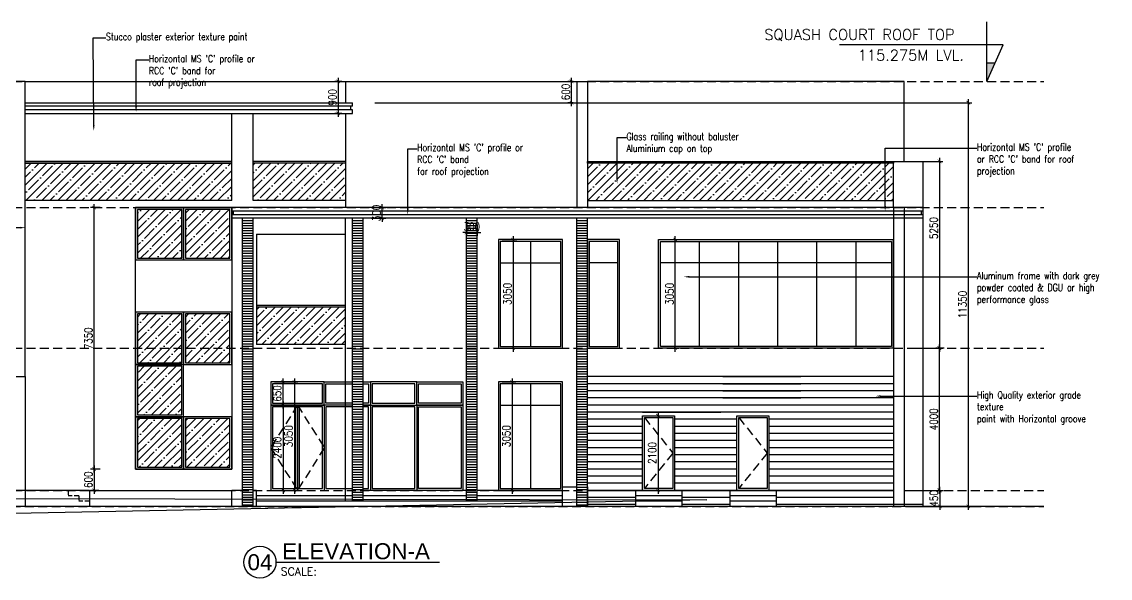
# Model space of a CAD drawing. Extents: x -32840 to 422982, y 280745 to 888746.
# Drawn here: x 89178 to 119770, y 496576 to 512220 of the extents above; entities that cross this region are included whole.
import ezdxf
from ezdxf import colors
from ezdxf.entities.mleader import LeaderData, LeaderLine
from ezdxf.enums import TextEntityAlignment as Align
from ezdxf.math import Vec2, Vec3

# ---------------------------------------------------------------- set-up
doc = ezdxf.new("R2010")
doc.units = 0
doc.header["$LTSCALE"] = 1000
doc.header["$PDMODE"] = 3
doc.linetypes.add('HIDDEN', pattern=[0.375, 0.25, -0.125])
doc.linetypes.add('HIDDEN2', pattern=[0.1875, 0.125, -0.0625])
doc.layers.get('Defpoints').update_dxf_attribs({"linetype": 'HIDDEN'})
for name, color, linetype in [('a-dim', 3, 'Continuous'), ('A-DOOR', 1, 'Continuous'), ('A-Elev 01', 7, 'Continuous'), ('A-Elev 02', 6, 'Continuous'), ('A-Elev 03', 4, 'Continuous'), ('A-Elev 04', 2, 'Continuous'), ('A-Elev 05', 1, 'Continuous'), ('A-HAT', 8, 'Continuous'), ('A-LVL', 31, 'HIDDEN'), ('A-Tag LVl', 2, 'Continuous'), ('A-TXT', 6, 'Continuous')]:
    doc.layers.add(name, color=color, linetype=linetype)
doc.styles.add('Arial', font='arial.ttf')
doc.styles.add('ROMANS', font='romans.shx', dxfattribs={"width": 0.8})
doc.dimstyles.new('dim-1', dxfattribs={"dimscale": 100, "dimtxt": 2.25, "dimasz": 1, "dimexe": 1, "dimexo": 1, "dimgap": 0.5, "dimtad": 1, "dimdec": 0, "dimzin": 3, "dimdsep": 46, "dimtxsty": 'ROMANS', "dimblk": 'ARCHTICK', "dimcen": 0.0625, "dimdle": 1, "dimclrd": 256, "dimclre": 256, "dimclrt": 6, "dimadec": 0, "dimazin": 0, "dimtfac": 1, "dimtdec": 0, "dimtix": 1, "dimtmove": 1, "dimatfit": 3, "dimfxl": 1, "dimfrac": 2, "dimtolj": 1, "dimtzin": 3, "dimarcsym": 0})
pattern_1 = [(45, (-145522.66, 1277590.43), (-224.5064, 224.5064), []), (45, (-145298.15, 1277590.43), (-224.5064, 224.5064), [396.875, -79.375, 0, -79.375])]

# ---------------------------------------------------------------- blocks, each defined once
blk = doc.blocks.new('TAG-LVL-SEC')
blk.add_hatch(color=256).paths.add_polyline_path([(0, 3.42), (-1.53, 3.42), (0, 0)])
for p, q in [((0, 0), (0, 11.17)), ((0, 0), (-3.06, 6.83)), ((-3.06, 6.83), (27.63, 6.83)), ((-1.53, 3.42), (0, 3.42))]:
    blk.add_line(p, q)
at = {"color": 6, "style": 'ROMANS'}
for tag, p in [('LEVEL', (1.61, 7.76)), ('LEVELTAG', (1.44, 3.9))]:
    blk.add_attdef(tag, p, '', height=2, dxfattribs=at)
blk = doc.blocks.new('_ArchTick')
at = {"color": 0, "linetype": 'ByBlock', "const_width": 0.15}
blk.add_lwpolyline([(-0.5, -0.5), (0.5, 0.5)], dxfattribs=at)
blk = doc.blocks.new('*D1669')
at = {"layer": 'a-dim', "lineweight": -2, "transparency": 16777216}
for p, q in [((114078, 503045), (115070, 503045)), ((114970, 498945), (114970, 503145)), ((114078, 499045), (115070, 499045))]:
    blk.add_line(p, q, dxfattribs=at)
at = {"layer": 'Defpoints', "color": 0, "transparency": 16777216}
for p in [(113978, 503045), (114970, 503045), (113978, 499045)]:
    blk.add_point(p, dxfattribs=at)
at = {"layer": 'a-dim', "lineweight": -2, "transparency": 16777216, "xscale": 100, "yscale": 100, "zscale": 100}
for p, rotation in [((114970, 503045), 90), ((114970, 499045), 270)]:
    blk.add_blockref('_ArchTick', p, dxfattribs=dict(at, rotation=rotation))
at = {"layer": 'a-dim', "color": 6, "transparency": 16777216, "insert": (114808, 501045), "char_height": 225, "attachment_point": 5, "rotation": 90, "style": 'ROMANS'}
blk.add_mtext('\\A1;4000', dxfattribs=at)
blk = doc.blocks.new('*D1670')
at = {"layer": 'a-dim', "lineweight": -2, "transparency": 16777216}
for p, q in [((114278, 508295), (115070, 508295)), ((114970, 508395), (114970, 502945)), ((115106, 503045), (114870, 503045))]:
    blk.add_line(p, q, dxfattribs=at)
at = {"layer": 'Defpoints', "color": 0, "transparency": 16777216}
for p in [(114178, 508295), (114970, 503045), (115206, 503045)]:
    blk.add_point(p, dxfattribs=at)
at = {"layer": 'a-dim', "lineweight": -2, "transparency": 16777216, "xscale": 100, "yscale": 100, "zscale": 100}
for p, rotation in [((114970, 508295), 90), ((114970, 503045), 270)]:
    blk.add_blockref('_ArchTick', p, dxfattribs=dict(at, rotation=rotation))
at = {"layer": 'a-dim', "color": 6, "transparency": 16777216, "insert": (114808, 506420), "char_height": 225, "attachment_point": 5, "rotation": 90, "style": 'ROMANS'}
blk.add_mtext('\\A1;5250', dxfattribs=at)
blk = doc.blocks.new('*D1671')
at = {"layer": 'a-dim', "lineweight": -2, "transparency": 16777216}
for p, q in [((115782, 510045), (115782, 498495)), ((99100, 509945), (115882, 509945)), ((114078, 498595), (115882, 498595))]:
    blk.add_line(p, q, dxfattribs=at)
at = {"layer": 'Defpoints', "color": 0, "transparency": 16777216}
for p in [(99000, 509945), (113978, 498595), (115782, 498595)]:
    blk.add_point(p, dxfattribs=at)
at = {"layer": 'a-dim', "lineweight": -2, "transparency": 16777216, "xscale": 100, "yscale": 100, "zscale": 100}
for p, rotation in [((115782, 509945), 90), ((115782, 498595), 270)]:
    blk.add_blockref('_ArchTick', p, dxfattribs=dict(at, rotation=rotation))
at = {"layer": 'a-dim', "color": 6, "transparency": 16777216, "insert": (115619, 504270), "char_height": 225, "attachment_point": 5, "rotation": 90, "style": 'ROMANS'}
blk.add_mtext('\\A1;11350', dxfattribs=at)
blk = doc.blocks.new('*D1673')
at = {"layer": 'a-dim', "lineweight": -2, "transparency": 16777216}
for p, q in [((114078, 499045), (115080, 499045)), ((114980, 499045), (114980, 499145)), ((114980, 499045), (114980, 498595)), ((114078, 498595), (115080, 498595)), ((114980, 498595), (114980, 498495))]:
    blk.add_line(p, q, dxfattribs=at)
at = {"layer": 'Defpoints', "color": 0, "transparency": 16777216}
for p in [(113978, 499045), (113978, 498595), (114980, 498595)]:
    blk.add_point(p, dxfattribs=at)
at = {"layer": 'a-dim', "lineweight": -2, "transparency": 16777216, "xscale": 100, "yscale": 100, "zscale": 100}
for p, rotation in [((114980, 499045), 270), ((114980, 498595), 90)]:
    blk.add_blockref('_ArchTick', p, dxfattribs=dict(at, rotation=rotation))
at = {"layer": 'a-dim', "color": 6, "transparency": 16777216, "insert": (114817, 498820), "char_height": 225, "attachment_point": 5, "rotation": 90, "style": 'ROMANS'}
blk.add_mtext('\\A1;450', dxfattribs=at)
blk = doc.blocks.new('TAG-LABEL')
at = {"linetype": 'Continuous'}
blk.add_line((-65.32, 0), (-24.49, 0), dxfattribs=at)
blk.add_circle((-69.32, 0), 4, dxfattribs=at)
at = {"color": 6, "style": 'ROMANS'}
blk.add_text('SCALE:', height=2, dxfattribs=at).set_placement((-64.13, -3.31))
at = {"color": 6}
for tag, p, height, style in [('LABELNAME', (-63.82, 0.75), 4, 'Arial'), ('SCALE', (-52.05, -3.31), 2, 'ROMANS'), ('DES.LINE.01', (-63.94, -6.44), 2, 'ROMANS'), ('DES.LINE.02', (-63.94, -9.56), 2, 'ROMANS')]:
    blk.add_attdef(tag, p, '', height=height, dxfattribs=dict(at, style=style))
at = {"color": 6, "style": 'Arial'}
blk.add_attdef('88', text='', height=4, dxfattribs=at).set_placement((-69.32, 0), align=Align.MIDDLE_CENTER)
blk = doc.blocks.new('*D1652')
at = {"layer": 'a-dim', "lineweight": -2, "transparency": 16777216}
for p, q in [((99005, 506995), (99409, 506995)), ((99309, 506995), (99309, 507095)), ((99309, 506695), (99309, 506995)), ((99005, 506695), (99409, 506695)), ((99309, 506695), (99309, 506595))]:
    blk.add_line(p, q, dxfattribs=at)
at = {"layer": 'Defpoints', "color": 0, "transparency": 16777216}
for p in [(98905, 506995), (99309, 506995), (98905, 506695)]:
    blk.add_point(p, dxfattribs=at)
at = {"layer": 'a-dim', "lineweight": -2, "transparency": 16777216, "xscale": 100, "yscale": 100, "zscale": 100}
for p, rotation in [((99309, 506995), 270), ((99309, 506695), 90)]:
    blk.add_blockref('_ArchTick', p, dxfattribs=dict(at, rotation=rotation))
at = {"layer": 'a-dim', "color": 6, "transparency": 16777216, "insert": (99146, 506845), "char_height": 225, "attachment_point": 5, "rotation": 90, "style": 'ROMANS'}
blk.add_mtext('\\A1;300', dxfattribs=at)
blk = doc.blocks.new('*D1653')
at = {"layer": 'a-dim', "lineweight": -2, "transparency": 16777216}
for p, q in [((98073, 510645), (98073, 509545)), ((98178, 510545), (97973, 510545)), ((98178, 509645), (97973, 509645))]:
    blk.add_line(p, q, dxfattribs=at)
at = {"layer": 'Defpoints', "color": 0, "transparency": 16777216}
for p in [(98278, 510545), (98073, 509645), (98278, 509645)]:
    blk.add_point(p, dxfattribs=at)
at = {"layer": 'a-dim', "lineweight": -2, "transparency": 16777216, "xscale": 100, "yscale": 100, "zscale": 100}
for p, rotation in [((98073, 510545), 90), ((98073, 509645), 270)]:
    blk.add_blockref('_ArchTick', p, dxfattribs=dict(at, rotation=rotation))
at = {"layer": 'a-dim', "color": 6, "transparency": 16777216, "insert": (97911, 510095), "char_height": 225, "attachment_point": 5, "rotation": 90, "style": 'ROMANS'}
blk.add_mtext('\\A1;900', dxfattribs=at)
blk = doc.blocks.new('*D1655')
at = {"layer": 'a-dim', "lineweight": -2, "transparency": 16777216}
for p, q in [((96278, 501445), (96622, 501445)), ((96522, 501545), (96522, 498945)), ((96278, 499045), (96622, 499045))]:
    blk.add_line(p, q, dxfattribs=at)
at = {"layer": 'Defpoints', "color": 0, "transparency": 16777216}
for p in [(96178, 501445), (96178, 499045), (96522, 499045)]:
    blk.add_point(p, dxfattribs=at)
at = {"layer": 'a-dim', "lineweight": -2, "transparency": 16777216, "xscale": 100, "yscale": 100, "zscale": 100}
for p, rotation in [((96522, 501445), 90), ((96522, 499045), 270)]:
    blk.add_blockref('_ArchTick', p, dxfattribs=dict(at, rotation=rotation))
at = {"layer": 'a-dim', "color": 6, "transparency": 16777216, "insert": (96360, 500245), "char_height": 225, "attachment_point": 5, "rotation": 90, "style": 'ROMANS'}
blk.add_mtext('\\A1;2400', dxfattribs=at)
blk = doc.blocks.new('*D1656')
at = {"layer": 'a-dim', "lineweight": -2, "transparency": 16777216}
for p, q in [((96278, 502095), (96622, 502095)), ((96522, 501345), (96522, 502195)), ((96278, 501445), (96622, 501445))]:
    blk.add_line(p, q, dxfattribs=at)
at = {"layer": 'Defpoints', "color": 0, "transparency": 16777216}
for p in [(96178, 502095), (96522, 502095), (96178, 501445)]:
    blk.add_point(p, dxfattribs=at)
at = {"layer": 'a-dim', "lineweight": -2, "transparency": 16777216, "xscale": 100, "yscale": 100, "zscale": 100}
for p, rotation in [((96522, 502095), 90), ((96522, 501445), 270)]:
    blk.add_blockref('_ArchTick', p, dxfattribs=dict(at, rotation=rotation))
at = {"layer": 'a-dim', "color": 6, "transparency": 16777216, "insert": (96360, 501770), "char_height": 225, "attachment_point": 5, "rotation": 90, "style": 'ROMANS'}
blk.add_mtext('\\A1;650', dxfattribs=at)
blk = doc.blocks.new('*D1657')
at = {"layer": 'a-dim', "lineweight": -2, "transparency": 16777216}
for p, q in [((96594, 502095), (96939, 502095)), ((96839, 502195), (96839, 498945)), ((96594, 499045), (96939, 499045))]:
    blk.add_line(p, q, dxfattribs=at)
at = {"layer": 'Defpoints', "color": 0, "transparency": 16777216}
for p in [(96494, 502095), (96494, 499045), (96839, 499045)]:
    blk.add_point(p, dxfattribs=at)
at = {"layer": 'a-dim', "lineweight": -2, "transparency": 16777216, "xscale": 100, "yscale": 100, "zscale": 100}
for p, rotation in [((96839, 502095), 90), ((96839, 499045), 270)]:
    blk.add_blockref('_ArchTick', p, dxfattribs=dict(at, rotation=rotation))
at = {"layer": 'a-dim', "color": 6, "transparency": 16777216, "insert": (96677, 500570), "char_height": 225, "attachment_point": 5, "rotation": 90, "style": 'ROMANS'}
blk.add_mtext('\\A1;3050', dxfattribs=at)
blk = doc.blocks.new('*D1658')
at = {"layer": 'a-dim', "lineweight": -2, "transparency": 16777216}
for p, q in [((91378, 506995), (91111, 506995)), ((91211, 499545), (91211, 507095)), ((91378, 499645), (91111, 499645))]:
    blk.add_line(p, q, dxfattribs=at)
at = {"layer": 'Defpoints', "color": 0, "transparency": 16777216}
for p in [(91211, 506995), (91478, 506995), (91478, 499645)]:
    blk.add_point(p, dxfattribs=at)
at = {"layer": 'a-dim', "lineweight": -2, "transparency": 16777216, "xscale": 100, "yscale": 100, "zscale": 100}
for p, rotation in [((91211, 506995), 90), ((91211, 499645), 270)]:
    blk.add_blockref('_ArchTick', p, dxfattribs=dict(at, rotation=rotation))
at = {"layer": 'a-dim', "color": 6, "transparency": 16777216, "insert": (91049, 503320), "char_height": 225, "attachment_point": 5, "rotation": 90, "style": 'ROMANS'}
blk.add_mtext('\\A1;7350', dxfattribs=at)
blk = doc.blocks.new('*D1659')
at = {"layer": 'a-dim', "lineweight": -2, "transparency": 16777216}
for p, q in [((91378, 499645), (91111, 499645)), ((91211, 499745), (91211, 498945)), ((91340, 499045), (91111, 499045))]:
    blk.add_line(p, q, dxfattribs=at)
at = {"layer": 'Defpoints', "color": 0, "transparency": 16777216}
for p in [(91478, 499645), (91211, 499045), (91440, 499045)]:
    blk.add_point(p, dxfattribs=at)
at = {"layer": 'a-dim', "lineweight": -2, "transparency": 16777216, "xscale": 100, "yscale": 100, "zscale": 100}
for p, rotation in [((91211, 499645), 90), ((91211, 499045), 270)]:
    blk.add_blockref('_ArchTick', p, dxfattribs=dict(at, rotation=rotation))
at = {"layer": 'a-dim', "color": 6, "transparency": 16777216, "insert": (91049, 499345), "char_height": 225, "attachment_point": 5, "rotation": 90, "style": 'ROMANS'}
blk.add_mtext('\\A1;600', dxfattribs=at)
blk = doc.blocks.new('*D1660')
at = {"layer": 'a-dim', "lineweight": -2, "transparency": 16777216}
for p, q in [((102678, 506095), (103089, 506095)), ((102989, 506195), (102989, 502945)), ((102678, 503045), (103089, 503045))]:
    blk.add_line(p, q, dxfattribs=at)
at = {"layer": 'Defpoints', "color": 0, "transparency": 16777216}
for p in [(102578, 506095), (102578, 503045), (102989, 503045)]:
    blk.add_point(p, dxfattribs=at)
at = {"layer": 'a-dim', "lineweight": -2, "transparency": 16777216, "xscale": 100, "yscale": 100, "zscale": 100}
for p, rotation in [((102989, 506095), 90), ((102989, 503045), 270)]:
    blk.add_blockref('_ArchTick', p, dxfattribs=dict(at, rotation=rotation))
at = {"layer": 'a-dim', "color": 6, "transparency": 16777216, "insert": (102827, 504570), "char_height": 225, "attachment_point": 5, "rotation": 90, "style": 'ROMANS'}
blk.add_mtext('\\A1;3050', dxfattribs=at)
blk = doc.blocks.new('*D1661')
at = {"layer": 'a-dim', "lineweight": -2, "transparency": 16777216}
for p, q in [((107308, 506095), (107646, 506095)), ((107546, 502945), (107546, 506195)), ((107308, 503045), (107646, 503045))]:
    blk.add_line(p, q, dxfattribs=at)
at = {"layer": 'Defpoints', "color": 0, "transparency": 16777216}
for p in [(107208, 506095), (107546, 506095), (107208, 503045)]:
    blk.add_point(p, dxfattribs=at)
at = {"layer": 'a-dim', "lineweight": -2, "transparency": 16777216, "xscale": 100, "yscale": 100, "zscale": 100}
for p, rotation in [((107546, 506095), 90), ((107546, 503045), 270)]:
    blk.add_blockref('_ArchTick', p, dxfattribs=dict(at, rotation=rotation))
at = {"layer": 'a-dim', "color": 6, "transparency": 16777216, "insert": (107384, 504570), "char_height": 225, "attachment_point": 5, "rotation": 90, "style": 'ROMANS'}
blk.add_mtext('\\A1;3050', dxfattribs=at)
blk = doc.blocks.new('*D1662')
at = {"layer": 'a-dim', "lineweight": -2, "transparency": 16777216}
for p, q in [((106828, 501145), (107160, 501145)), ((107060, 501245), (107060, 498945)), ((106828, 499045), (107160, 499045))]:
    blk.add_line(p, q, dxfattribs=at)
at = {"layer": 'Defpoints', "color": 0, "transparency": 16777216}
for p in [(106728, 501145), (106728, 499045), (107060, 499045)]:
    blk.add_point(p, dxfattribs=at)
at = {"layer": 'a-dim', "lineweight": -2, "transparency": 16777216, "xscale": 100, "yscale": 100, "zscale": 100}
for p, rotation in [((107060, 501145), 90), ((107060, 499045), 270)]:
    blk.add_blockref('_ArchTick', p, dxfattribs=dict(at, rotation=rotation))
at = {"layer": 'a-dim', "color": 6, "transparency": 16777216, "insert": (106897, 500095), "char_height": 225, "attachment_point": 5, "rotation": 90, "style": 'ROMANS'}
blk.add_mtext('\\A1;2100', dxfattribs=at)
blk = doc.blocks.new('*D1663')
at = {"layer": 'a-dim', "lineweight": -2, "transparency": 16777216}
for p, q in [((102678, 502095), (103060, 502095)), ((102960, 502195), (102960, 498945)), ((102678, 499045), (103060, 499045))]:
    blk.add_line(p, q, dxfattribs=at)
at = {"layer": 'Defpoints', "color": 0, "transparency": 16777216}
for p in [(102578, 502095), (102578, 499045), (102960, 499045)]:
    blk.add_point(p, dxfattribs=at)
at = {"layer": 'a-dim', "lineweight": -2, "transparency": 16777216, "xscale": 100, "yscale": 100, "zscale": 100}
for p, rotation in [((102960, 502095), 90), ((102960, 499045), 270)]:
    blk.add_blockref('_ArchTick', p, dxfattribs=dict(at, rotation=rotation))
at = {"layer": 'a-dim', "color": 6, "transparency": 16777216, "insert": (102798, 500570), "char_height": 225, "attachment_point": 5, "rotation": 90, "style": 'ROMANS'}
blk.add_mtext('\\A1;3050', dxfattribs=at)
blk = doc.blocks.new('*D1664')
at = {"layer": 'a-dim', "lineweight": -2, "transparency": 16777216}
for p, q in [((101678, 506507), (101678, 506200)), ((101978, 506507), (101978, 506200)), ((101678, 506300), (101578, 506300)), ((101678, 506300), (101978, 506300)), ((101978, 506300), (102078, 506300))]:
    blk.add_line(p, q, dxfattribs=at)
at = {"layer": 'Defpoints', "color": 0, "transparency": 16777216}
for p in [(101678, 506607), (101978, 506607), (101978, 506300)]:
    blk.add_point(p, dxfattribs=at)
at = {"layer": 'a-dim', "lineweight": -2, "transparency": 16777216, "xscale": 100, "yscale": 100, "zscale": 100}
blk.add_blockref('_ArchTick', (101678, 506300), dxfattribs=at)
at = {"layer": 'a-dim', "lineweight": -2, "transparency": 16777216, "xscale": 100, "yscale": 100, "zscale": 100, "rotation": 180}
blk.add_blockref('_ArchTick', (101978, 506300), dxfattribs=at)
at = {"layer": 'a-dim', "color": 6, "transparency": 16777216, "insert": (101828, 506462), "char_height": 225, "attachment_point": 5, "style": 'ROMANS'}
blk.add_mtext('\\A1;300', dxfattribs=at)
blk = doc.blocks.new('*D1665')
at = {"layer": 'a-dim', "lineweight": -2, "transparency": 16777216}
for p, q in [((104630, 509845), (104630, 510645)), ((104678, 510545), (104530, 510545)), ((104678, 509945), (104530, 509945))]:
    blk.add_line(p, q, dxfattribs=at)
at = {"layer": 'Defpoints', "color": 0, "transparency": 16777216}
for p in [(104630, 510545), (104778, 510545), (104778, 509945)]:
    blk.add_point(p, dxfattribs=at)
at = {"layer": 'a-dim', "lineweight": -2, "transparency": 16777216, "xscale": 100, "yscale": 100, "zscale": 100}
for p, rotation in [((104630, 510545), 90), ((104630, 509945), 270)]:
    blk.add_blockref('_ArchTick', p, dxfattribs=dict(at, rotation=rotation))
at = {"layer": 'a-dim', "color": 6, "transparency": 16777216, "insert": (104467, 510245), "char_height": 225, "attachment_point": 5, "rotation": 90, "style": 'ROMANS'}
blk.add_mtext('\\A1;600', dxfattribs=at)

msp = doc.modelspace()

# ---------------------------------------------------------------- hatches: boundary and pattern name
at = {"layer": 'A-HAT'}
h = msp.add_hatch(dxfattribs=at)
h.set_pattern_fill('ANSI35', color=131, scale=50)
h.set_pattern_definition([(45, (-148722.66, 1249824.24), (-224.5064, 224.5064), []), (45, (-148498.15, 1249824.24), (-224.5064, 224.5064), [396.875, -79.375, 0, -79.375])])
h.paths.add_polyline_path([(89677.6, 508244.8), (89277.6, 508244.8), (89277.6, 507194.8), (89677.6, 507194.8)])
h.paths.add_polyline_path([(95077.6, 508244.8), (89677.6, 508244.8), (89677.6, 507194.8), (95077.6, 507194.8)])
h.paths.add_polyline_path([(98277.6, 508244.8), (95677.6, 508244.8), (95677.6, 507194.8), (98277.6, 507194.8)])
h = msp.add_hatch(dxfattribs=at)
h.set_pattern_fill('ANSI35', color=131, scale=50)
h.set_pattern_definition([(45, (-145522.66, 1277640.43), (-224.5064, 224.5064), []), (45, (-145298.15, 1277640.43), (-224.5064, 224.5064), [396.875, -79.375, 0, -79.375])])
h.paths.add_polyline_path([(105078.2, 508244.8), (105078.2, 507194.8), (113678.2, 507194.8), (113678.2, 508244.8)])
h = msp.add_hatch(dxfattribs=at)
h.set_pattern_fill('ANSI35', color=131, scale=50)
h.set_pattern_definition(pattern_1)
h.paths.add_polyline_path([(92427.6, 505574.8), (93677.6, 505574.8), (93677.6, 506944.8), (92427.6, 506944.8)])
h.paths.add_polyline_path([(95027.6, 506944.8), (93777.6, 506944.8), (93777.6, 505574.8), (95027.6, 505574.8)])
h.paths.add_polyline_path([(92427.6, 504004.8), (92427.6, 503044.8), (93677.6, 503044.8), (93677.6, 504004.8)])
h.paths.add_polyline_path([(93677.6, 502634.8), (93677.6, 503044.8), (92427.6, 503044.8), (92427.6, 502634.8)])
h.paths.add_polyline_path([(95027.6, 502634.8), (95027.6, 503044.8), (93777.6, 503044.8), (93777.6, 502634.8)])
h.paths.add_polyline_path([(95027.6, 503044.8), (95027.6, 504004.8), (93777.6, 504004.8), (93777.6, 503044.8)])
h.paths.add_polyline_path([(92427.6, 501164.8), (93677.6, 501164.8), (93677.6, 502534.8), (92427.6, 502534.8)])
h.paths.add_polyline_path([(92427.6, 499694.8), (93677.6, 499694.8), (93677.6, 501064.8), (92427.6, 501064.8)])
h.paths.add_polyline_path([(95027.6, 501064.8), (93777.6, 501064.8), (93777.6, 499694.8), (95027.6, 499694.8)])
h = msp.add_hatch(dxfattribs=at)
h.set_pattern_fill('JIS_WOOD', color=256, scale=100, angle=135)
h.set_pattern_definition([(180, (-151822.66, 1277590.43), (-7e-15, -70.710678), [])])
h.paths.add_polyline_path([(95677.6, 506694.8), (95377.6, 506694.8), (95377.6, 498594.8), (95677.6, 498594.8)])
h = msp.add_hatch(dxfattribs=at)
h.set_pattern_fill('JIS_WOOD', color=256, scale=100, angle=135)
h.set_pattern_definition([(180, (-148722.66, 1277590.43), (-7e-15, -70.710678), [])])
h.paths.add_polyline_path([(98777.6, 506694.8), (98477.6, 506694.8), (98477.6, 498744.8), (98777.6, 498744.8)])
h = msp.add_hatch(dxfattribs=at)
h.set_pattern_fill('JIS_WOOD', color=256, scale=100, angle=135)
h.set_pattern_definition([(180, (-145522.66, 1277590.43), (-7e-15, -70.710678), [])])
h.paths.add_polyline_path([(101977.6, 506694.8), (101677.6, 506694.8), (101677.6, 498744.8), (101977.6, 498744.8)])
h = msp.add_hatch(dxfattribs=at)
h.set_pattern_fill('JIS_WOOD', color=256, scale=100, angle=135)
h.set_pattern_definition([(180, (-142422.66, 1277590.43), (-7e-15, -70.710678), [])])
h.paths.add_polyline_path([(105077.6, 506694.8), (104777.6, 506694.8), (104777.6, 498594.8), (105077.6, 498594.8)])
h = msp.add_hatch(dxfattribs=at)
h.set_pattern_fill('ANSI35', color=131, scale=50)
h.set_pattern_definition(pattern_1)
h.paths.add_polyline_path([(98278, 503144.8), (98278, 504194.8), (95777.6, 504194.8), (95777.6, 503144.8)])

# ---------------------------------------------------------------- linework, layer by layer
at = {"layer": 'A-DOOR'}
for p, q in [((95077.6, 508294.8), (89277.6, 508294.8)), ((95077.6, 508244.8), (89277.6, 508244.8)), ((98277.6, 508294.8), (95677.6, 508294.8)), ((98277.6, 508244.8), (95677.6, 508244.8)), ((103477.6, 506044.8), (103477.6, 503094.8)), ((108227.6, 503094.8), (108227.6, 506044.8)), ((109327.6, 503094.8), (109327.6, 506044.8)), ((110427.6, 503094.8), (110427.6, 506044.8)), ((111527.6, 503094.8), (111527.6, 506044.8)), ((112627.6, 503094.8), (112627.6, 506044.8)), ((102627.6, 505444.8), (104327.6, 505444.8)), ((105927.6, 505444.8), (105127.6, 505444.8)), ((113618.2, 505444.8), (107127.6, 505444.8)), ((98278, 504244.8), (95777.6, 504244.8)), ((98278, 504194.8), (95777.6, 504194.8)), ((103477.6, 502044.8), (103477.6, 499094.8)), ((96927.6, 501444.8), (96927.6, 499044.8)), ((97677.6, 501444.8), (97677.6, 499044.8)), ((98977.6, 501444.8), (98977.6, 499044.8)), ((100277.6, 501444.8), (100277.6, 499044.8)), ((102627.6, 501444.8), (104327.6, 501444.8))]:
    msp.add_line(p, q, dxfattribs=at)
for points in [[(105078.2, 508244.8), (105078.2, 508294.8), (113678.2, 508294.8), (113678.2, 508244.8), (105078.2, 508244.8)], [(98477.6, 501444.8), (97677.6, 501444.8), (97677.6, 502094.8), (98477.6, 502094.8)], [(98477.6, 501494.8), (97727.6, 501494.8), (97727.6, 502044.8), (98477.6, 502044.8)], [(98777.6, 502094.8), (98977.6, 502094.8), (98977.6, 501444.8), (98777.6, 501444.8)], [(98777.6, 502044.8), (98927.6, 502044.8), (98927.6, 501494.8), (98777.6, 501494.8)], [(101577.6, 501444.8), (100277.6, 501444.8), (100277.6, 502094.8), (101577.6, 502094.8)], [(101577.6, 502094.8), (101577.6, 499044.8)], [(98477.6, 501444.8), (96177.6, 501444.8), (96177.6, 499044.8)], [(98777.6, 501444.8), (101577.6, 501444.8)], [(98477.6, 501394.8), (97727.6, 501394.8), (97727.6, 499094.8), (98477.6, 499094.8)], [(98777.6, 499094.8), (98927.6, 499094.8), (98927.6, 501394.8), (98777.6, 501394.8)]]:
    msp.add_lwpolyline(points, dxfattribs=at)
for points in [[(93727.6, 506994.8), (92377.6, 506994.8), (92377.6, 505524.8), (93727.6, 505524.8)], [(92377.6, 506994.8), (95077.6, 506994.8), (95077.6, 499644.8), (92377.6, 499644.8)], [(93677.6, 506944.8), (92427.6, 506944.8), (92427.6, 505574.8), (93677.6, 505574.8)], [(95077.6, 506994.8), (93727.6, 506994.8), (93727.6, 505524.8), (95077.6, 505524.8)], [(95027.6, 506944.8), (93777.6, 506944.8), (93777.6, 505574.8), (95027.6, 505574.8)], [(104377.6, 506094.8), (102577.6, 506094.8), (102577.6, 503044.8), (104377.6, 503044.8)], [(104327.6, 506044.8), (102627.6, 506044.8), (102627.6, 503094.8), (104327.6, 503094.8)], [(105077.6, 506094.8), (105077.6, 503044.8), (105977.6, 503044.8), (105977.6, 506094.8)], [(105127.6, 506044.8), (105127.6, 503094.8), (105927.6, 503094.8), (105927.6, 506044.8)], [(113668.2, 506094.8), (113668.2, 503044.8), (107077.6, 503044.8), (107077.6, 506094.8)], [(113618.2, 506044.8), (113618.2, 503094.8), (107127.6, 503094.8), (107127.6, 506044.8)], [(93727.6, 504054.8), (92377.6, 504054.8), (92377.6, 502584.8), (93727.6, 502584.8)], [(93677.6, 504004.8), (92427.6, 504004.8), (92427.6, 502634.8), (93677.6, 502634.8)], [(95077.6, 504054.8), (93727.6, 504054.8), (93727.6, 502584.8), (95077.6, 502584.8)], [(95027.6, 504004.8), (93777.6, 504004.8), (93777.6, 502634.8), (95027.6, 502634.8)], [(93727.6, 502584.8), (92377.6, 502584.8), (92377.6, 501114.8), (93727.6, 501114.8)], [(93677.6, 502534.8), (92427.6, 502534.8), (92427.6, 501164.8), (93677.6, 501164.8)], [(96177.6, 501444.8), (97677.6, 501444.8), (97677.6, 502094.8), (96177.6, 502094.8)], [(96227.6, 501494.8), (97627.6, 501494.8), (97627.6, 502044.8), (96227.6, 502044.8)], [(98977.6, 501444.8), (100277.6, 501444.8), (100277.6, 502094.8), (98977.6, 502094.8)], [(99027.6, 501494.8), (100227.6, 501494.8), (100227.6, 502044.8), (99027.6, 502044.8)], [(101527.6, 501494.8), (100327.6, 501494.8), (100327.6, 502044.8), (101527.6, 502044.8)], [(104377.6, 502094.8), (102577.6, 502094.8), (102577.6, 499044.8), (104377.6, 499044.8)], [(104327.6, 502044.8), (102627.6, 502044.8), (102627.6, 499094.8), (104327.6, 499094.8)], [(93727.6, 501114.8), (92377.6, 501114.8), (92377.6, 499644.8), (93727.6, 499644.8)], [(95077.6, 501114.8), (93727.6, 501114.8), (93727.6, 499644.8), (95077.6, 499644.8)], [(97627.6, 501394.8), (96227.6, 501394.8), (96227.6, 499094.8), (97627.6, 499094.8)], [(96877.6, 501394.8), (96227.6, 501394.8), (96227.6, 499094.8), (96877.6, 499094.8)], [(97627.6, 501394.8), (96977.6, 501394.8), (96977.6, 499094.8), (97627.6, 499094.8)], [(100227.6, 501394.8), (99027.6, 501394.8), (99027.6, 499094.8), (100227.6, 499094.8)], [(101527.6, 499094.8), (100327.6, 499094.8), (100327.6, 501394.8), (101527.6, 501394.8)], [(107527.6, 499044.8), (106627.6, 499044.8), (106627.6, 501144.8), (107527.6, 501144.8)], [(110177.6, 499044.8), (109277.6, 499044.8), (109277.6, 501144.8), (110177.6, 501144.8)], [(93677.6, 501064.8), (92427.6, 501064.8), (92427.6, 499694.8), (93677.6, 499694.8)], [(95027.6, 501064.8), (93777.6, 501064.8), (93777.6, 499694.8), (95027.6, 499694.8)], [(107477.6, 499094.8), (106677.6, 499094.8), (106677.6, 501094.8), (107477.6, 501094.8)], [(110127.6, 499094.8), (109327.6, 499094.8), (109327.6, 501094.8), (110127.6, 501094.8)]]:
    msp.add_lwpolyline(points, close=True, dxfattribs=at)
at = {"layer": 'A-DOOR', "color": 8, "linetype": 'HIDDEN'}
for points in [[(96927.6, 501444.8), (96177.6, 500244.8), (96927.6, 499044.8)], [(96927.6, 501444.8), (97677.6, 500244.8), (96927.6, 499044.8)], [(106677.6, 501094.8), (107477.6, 500094.8), (106677.6, 499094.8)], [(109327.6, 501094.8), (110127.6, 500094.8), (109327.6, 499094.8)]]:
    msp.add_lwpolyline(points, dxfattribs=at)
at = {"layer": 'A-Elev 01'}
for p, q in [((113677.6, 506994.8), (113677.6, 498594.8)), ((113977.6, 506994.8), (113977.6, 498594.8)), ((89277.6, 502244.8), (89277.6, 499044.8)), ((89277.6, 499044.8), (80077.6, 499044.8)), ((91077.6, 499044.8), (89277.6, 499044.8)), ((89277.6, 499044.8), (89277.6, 498594.8)), ((91077.6, 499044.8), (91077.6, 498594.8)), ((117905.8, 498594.8), (78077.6, 498594.8))]:
    msp.add_line(p, q, dxfattribs=at)
msp.add_lwpolyline([(80077.6, 502244.8), (89277.6, 502244.8), (89277.6, 510544.8), (80077.6, 510544.8)], close=True, dxfattribs=at)
at = {"layer": 'A-Elev 02'}
for p, q in [((113678.2, 506994.8), (113678.2, 508294.8)), ((113678.2, 508294.8), (114502.6, 508294.8)), ((114502.6, 508294.8), (114502.6, 498594.8)), ((114502.6, 506994.8), (95077.6, 506994.8)), ((95077.6, 506894.8), (95077.6, 506994.8)), ((105078.2, 507194.8), (113678.2, 507194.8)), ((114502.6, 506994.8), (114502.6, 506894.8)), ((95127.6, 506894.8), (95077.6, 506894.8)), ((95127.6, 506794.8), (95077.6, 506794.8)), ((95077.6, 506694.8), (95077.6, 506794.8)), ((114502.6, 506694.8), (95077.6, 506694.8)), ((95127.6, 506794.8), (95127.6, 506894.8)), ((95377.6, 498594.8), (95377.6, 506694.8)), ((95677.6, 498594.8), (95677.6, 506694.8)), ((98477.6, 498744.8), (98477.6, 506694.8)), ((98777.6, 498744.8), (98777.6, 506694.8)), ((101677.6, 498744.8), (101677.6, 506694.8)), ((101977.6, 498744.8), (101977.6, 506694.8)), ((104777.6, 498594.8), (104777.6, 506694.8)), ((105077.6, 499144.8), (105077.6, 506694.8)), ((105077.6, 498594.8), (105077.6, 506694.8)), ((114502.6, 506894.8), (114452.6, 506894.8)), ((114452.6, 506894.8), (114452.6, 506794.8)), ((114502.6, 506794.8), (114452.6, 506794.8)), ((114502.6, 506794.8), (114502.6, 506694.8)), ((91077.6, 499044.8), (95077.6, 499044.8)), ((95077.6, 498594.8), (95077.6, 499044.8)), ((95377.6, 499044.8), (95077.6, 499044.8)), ((95777.6, 499044.8), (95677.6, 499044.8)), ((95777.6, 498594.8), (95777.6, 499044.8)), ((101677.6, 499044.8), (98777.6, 499044.8)), ((104377.6, 499044.8), (101977.6, 499044.8)), ((104377.6, 498594.8), (104377.6, 499144.8)), ((104377.6, 499144.8), (104777.6, 499144.8)), ((105077.6, 499144.8), (105077.6, 498594.8)), ((106426.8, 499044.8), (106426.8, 498594.8)), ((108827.6, 499044.8), (106627.6, 499044.8)), ((107728.3, 499044.8), (107728.3, 498594.8)), ((109077.6, 499044.8), (109077.6, 498594.8)), ((110379.1, 499044.8), (110379.1, 498594.8)), ((98477.6, 498894.8), (95777.6, 498894.8)), ((104377.6, 498744.8), (95777.6, 498744.8)), ((101677.6, 498894.8), (98777.6, 498894.8)), ((104377.6, 498894.8), (101977.6, 498894.8)), ((107728.3, 498894.8), (106426.8, 498894.8)), ((107728.3, 498744.8), (106426.8, 498744.8)), ((110379.1, 498894.8), (109077.6, 498894.8)), ((110379.1, 498744.8), (109077.6, 498744.8))]:
    msp.add_line(p, q, dxfattribs=at)
at = {"layer": 'A-Elev 02', "color": 8}
msp.add_line((98278, 498744.8), (98278, 506694.8), dxfattribs=at)
at = {"layer": 'A-Elev 03'}
for p, q in [((98277.6, 510544.8), (98277.6, 509944.8)), ((98277.6, 510544.8), (105078.2, 510544.8)), ((104777.6, 510544.8), (104777.6, 506994.8)), ((105078.2, 510544.8), (105078.2, 506994.8)), ((89277.6, 509944.8), (98477.6, 509944.8)), ((98427.6, 509744.8), (98427.6, 509844.8)), ((98477.6, 509844.8), (98477.6, 509944.8)), ((98477.6, 509644.8), (98477.6, 509744.8)), ((89277.6, 509644.8), (98477.6, 509644.8)), ((95077.6, 507194.8), (95077.6, 509644.8)), ((95677.6, 507194.8), (95677.6, 509644.8)), ((98277.6, 509644.8), (98277.6, 506994.8)), ((95077.6, 507194.8), (89277.6, 507194.8)), ((98277.6, 507194.8), (95677.6, 507194.8)), ((95777.6, 506244.8), (98278, 506244.8)), ((95777.6, 506244.8), (95777.6, 503144.8)), ((98278, 503144.8), (95777.6, 503144.8))]:
    msp.add_line(p, q, dxfattribs=at)
at = {"layer": 'A-Elev 03', "linetype": 'HIDDEN2'}
for p, q in [((90477.6, 499044.8), (90477.6, 498894.8)), ((90777.6, 498894.8), (90477.6, 498894.8)), ((90777.6, 498894.8), (90777.6, 498744.8)), ((91077.6, 498744.8), (90777.6, 498744.8))]:
    msp.add_line(p, q, dxfattribs=at)
at = {"layer": 'A-Elev 04'}
msp.add_line((89277.6, 510544.8), (98277.6, 510544.8), dxfattribs=at)
at = {"layer": 'A-Elev 05'}
for p, q in [((113977.6, 510544.8), (105078.2, 510544.8)), ((113977.6, 508294.8), (113977.6, 510544.8))]:
    msp.add_line(p, q, dxfattribs=at)
at = {"layer": 'A-HAT'}
for p, q in [((98477.6, 509844.8), (89277.6, 509844.8)), ((98477.6, 509744.8), (89277.6, 509744.8)), ((114452.6, 506894.8), (95127.6, 506894.8)), ((114452.6, 506794.8), (95127.6, 506794.8)), ((113677.6, 502244.8), (105077.6, 502244.8)), ((113677.6, 502044.8), (105077.6, 502044.8)), ((108877.6, 502244.8), (111077.6, 502244.8)), ((108877.6, 502044.8), (111077.6, 502044.8)), ((113677.6, 501844.8), (105077.6, 501844.8)), ((108877.6, 501844.8), (111077.6, 501844.8)), ((113677.6, 501644.8), (105077.6, 501644.8)), ((113677.6, 501444.8), (105077.6, 501444.8)), ((108877.6, 501644.8), (111077.6, 501644.8)), ((113677.6, 501244.8), (105077.6, 501244.8)), ((106627.6, 501244.8), (108827.6, 501244.8)), ((106627.6, 501044.8), (105077.6, 501044.8)), ((106627.6, 500844.8), (105077.6, 500844.8)), ((109277.6, 501044.8), (107527.6, 501044.8)), ((109277.6, 500844.8), (107527.6, 500844.8)), ((113677.6, 501044.8), (110177.6, 501044.8)), ((113677.6, 500844.8), (110177.6, 500844.8)), ((106627.6, 500644.8), (105077.6, 500644.8)), ((109277.6, 500644.8), (107527.6, 500644.8)), ((113677.6, 500644.8), (110177.6, 500644.8)), ((106627.6, 500444.8), (105077.6, 500444.8)), ((106627.6, 500244.8), (105077.6, 500244.8)), ((109277.6, 500444.8), (107527.6, 500444.8)), ((109277.6, 500244.8), (107527.6, 500244.8)), ((113677.6, 500444.8), (110177.6, 500444.8)), ((113677.6, 500244.8), (110177.6, 500244.8)), ((106627.6, 500044.8), (105077.6, 500044.8)), ((109277.6, 500044.8), (107527.6, 500044.8)), ((113677.6, 500044.8), (110177.6, 500044.8)), ((106627.6, 499844.8), (105077.6, 499844.8)), ((106627.6, 499644.8), (105077.6, 499644.8)), ((109277.6, 499844.8), (107527.6, 499844.8)), ((109277.6, 499644.8), (107527.6, 499644.8)), ((113677.6, 499844.8), (110177.6, 499844.8)), ((113677.6, 499644.8), (110177.6, 499644.8)), ((106627.6, 499444.8), (105077.6, 499444.8)), ((109277.6, 499444.8), (107527.6, 499444.8)), ((113677.6, 499444.8), (110177.6, 499444.8)), ((106627.6, 499244.8), (105077.6, 499244.8)), ((105077.6, 499044.8), (113677.6, 499044.8)), ((113677.6, 499044.8), (105077.6, 499044.8)), ((105977.6, 499044.8), (108877.6, 499044.8)), ((109277.6, 499244.8), (107527.6, 499244.8)), ((113677.6, 499244.8), (110177.6, 499244.8)), ((106426.8, 498844.8), (105077.6, 498844.8)), ((105977.6, 498844.8), (105077.6, 498844.8)), ((109077.6, 498844.8), (107728.3, 498844.8)), ((113677.6, 498844.8), (110379.1, 498844.8)), ((106426.8, 498644.8), (105077.6, 498644.8)), ((105977.6, 498644.8), (105077.6, 498644.8)), ((109077.6, 498644.8), (107728.3, 498644.8)), ((114502.6, 498644.8), (110379.1, 498644.8))]:
    msp.add_line(p, q, dxfattribs=at)
at = {"layer": 'A-HAT', "color": 131}
msp.add_lwpolyline([(95077.6, 507194.8), (89277.6, 507194.8), (89277.6, 508244.8), (95077.6, 508244.8)], dxfattribs=at)
msp.add_lwpolyline([(113678.2, 508244.8), (105078.2, 508244.8), (105078.2, 507194.8), (113678.2, 507194.8)], close=True, dxfattribs=at)
at = {"layer": 'A-LVL'}
for p, q in [((76562.7, 510544.8), (117905.8, 510544.8)), ((76562.7, 506994.8), (117905.8, 506994.8)), ((76562.7, 503044.8), (117905.8, 503044.8)), ((76562.7, 499044.8), (113677.6, 499044.8)), ((113977.6, 499044.8), (117905.8, 499044.8)), ((72767.9, 498594.8), (117905.8, 498594.8))]:
    msp.add_line(p, q, dxfattribs=at)

# ---------------------------------------------------------------- block references
at = {"layer": 'A-Tag LVl'}
ref = msp.add_blockref('TAG-LVL-SEC', (116304.8, 510544.8), dxfattribs=dict(at, xscale=-150, yscale=150, zscale=150))
ref.add_attrib('LEVEL', 'SQUASH COURT ROOF TOP', (110048.7, 511709.2), dxfattribs={"layer": '0', "color": 6, "height": 300, "style": 'ROMANS'})
ref.add_attrib('LEVELTAG', '115.275M LVL.', (112675.2, 511129.2), dxfattribs={"layer": '0', "color": 6, "height": 300, "style": 'ROMANS'})
ref = msp.add_blockref('TAG-LABEL', (103671.5, 497025.8), dxfattribs=dict(at, xscale=112.5, yscale=112.5, zscale=112.5))
ref.add_attrib('88', '04', dxfattribs={"layer": '0', "color": 6, "height": 450, "style": 'Arial'}).set_placement((95873.1, 497025.8), align=Align.MIDDLE_CENTER)
ref.add_attrib('LABELNAME', 'ELEVATION-A', (96491.9, 497110.1), dxfattribs={"layer": '0', "color": 6, "height": 450, "style": 'Arial'})

# ---------------------------------------------------------------- dimensions: what is measured, and where the dimension line sits
at = {"layer": 'a-dim'}
for base, p1, p2, picture, middle in [((98073.3, 509644.8), (98277.6, 510544.8), (98277.6, 509644.8), '*D1653', (97910.8, 510094.8)), ((104629.9, 510544.8), (104777.6, 509944.8), (104777.6, 510544.8), '*D1665', (104467.4, 510244.8)), ((115781.7, 498594.8), (98999.8, 509944.8), (113977.6, 498594.8), '*D1671', (115619.2, 504269.8)), ((91211.3, 506994.8), (91477.6, 499644.8), (91477.6, 506994.8), '*D1658', (91048.8, 503319.8)), ((99308.6, 506994.8), (98904.9, 506694.8), (98904.9, 506994.8), '*D1652', (99146.1, 506844.8)), ((102989.1, 503044.8), (102577.6, 506094.8), (102577.6, 503044.8), '*D1660', (102826.6, 504569.8)), ((107546.1, 506094.8), (107207.9, 503044.8), (107207.9, 506094.8), '*D1661', (107383.6, 504569.8)), ((114970.5, 503044.8), (113977.6, 499044.8), (113977.6, 503044.8), '*D1669', (114808, 501044.8)), ((96522.3, 502094.8), (96177.6, 501444.8), (96177.6, 502094.8), '*D1656', (96359.8, 501769.8)), ((96839.1, 499044.8), (96494.4, 502094.8), (96494.4, 499044.8), '*D1657', (96676.6, 500569.8)), ((102960.1, 499044.8), (102577.6, 502094.8), (102577.6, 499044.8), '*D1663', (102797.6, 500569.8)), ((96522.3, 499044.8), (96177.6, 501444.8), (96177.6, 499044.8), '*D1655', (96359.8, 500244.8)), ((107059.7, 499044.8), (106727.6, 501144.8), (106727.6, 499044.8), '*D1662', (106897.2, 500094.8)), ((91211.3, 499044.8), (91477.6, 499644.8), (91440.1, 499044.8), '*D1659', (91048.8, 499344.8)), ((114979.6, 498594.8), (113977.6, 499044.8), (113977.6, 498594.8), '*D1673', (114817.1, 498819.8))]:
    dim = msp.add_linear_dim(base=base, p1=p1, p2=p2, angle=90, dimstyle='dim-1', dxfattribs=at)
    dim.commit()
    dim.dimension.update_dxf_attribs({"geometry": picture, "text_midpoint": middle})
dim = msp.add_linear_dim(base=(114970.5, 503044.8), p1=(114177.6, 508294.8), p2=(115206, 503044.8), angle=90, dimstyle='dim-1', dxfattribs=at)
dim.commit()
dim.dimension.update_dxf_attribs({"geometry": '*D1670', "text_midpoint": (114970.5, 506419.8), "dimtype": 160})
dim = msp.add_linear_dim(base=(101977.6, 506299.5), p1=(101677.6, 506607.1), p2=(101977.6, 506607.1), dimstyle='dim-1', dxfattribs=at)
dim.commit()
dim.dimension.update_dxf_attribs({"geometry": '*D1664', "text_midpoint": (101827.6, 506462)})

# ---------------------------------------------------------------- leaders
at = {"layer": 'A-TXT'}
ml = msp.add_multileader_mtext('Standard', dxfattribs=at)
ml.set_content('Stucco plaster exterior texture paint ', color=256, style='ROMANS')
ml.set_leader_properties()
ml.build(insert=Vec2(0, 0))
ml.multileader.update_dxf_attribs({"dogleg_length": 50, "arrow_head_size": 150})
ctx = ml.context
ctx.base_point, ctx.char_height, ctx.arrow_head_size, ctx.plane_origin = Vec3(91542.2, 511771.5), 200, 150, Vec3(99130.8, 511862.5)
notes = []
notes.append((ctx, [(0, (1, 1, 0), (91182.5, 511771.5), (1, 0), 359.7, [(0, [(91201.4, 509155.1)], 0, [])])]))
ctx.mtext.insert, ctx.mtext.flow_direction = Vec3(91544.2, 511904.9), 5
ml = msp.add_multileader_mtext('Standard', dxfattribs=at)
ml.set_content("Horizontal MS 'C' profile or\\PRCC 'C' band for \\Proof projection", color=256, style='ROMANS')
ml.set_leader_properties()
ml.build(insert=Vec2(0, 0))
ml.multileader.update_dxf_attribs({"dogleg_length": 50, "arrow_head_size": 150})
ctx = ml.context
ctx.base_point, ctx.char_height, ctx.arrow_head_size, ctx.plane_origin = Vec3(92749.5, 511147.6), 200, 150, Vec3(99130.8, 510973.8)
notes.append((ctx, [(0, (1, 1, 0), (92389.8, 511147.6), (1, 0), 359.7, [(0, [(92389.8, 509680.4)], 0, [])])]))
ctx.mtext.insert, ctx.mtext.flow_direction = Vec3(92751.5, 511281), 5
ml = msp.add_multileader_mtext('Standard', dxfattribs=at)
ml.set_content('Glass railing without baluster\\PAluminium cap on top', color=256, style='ROMANS')
ml.set_leader_properties()
ml.build(insert=Vec2(0, 0))
ml.multileader.update_dxf_attribs({"dogleg_length": 50, "arrow_head_size": 150})
ctx = ml.context
ctx.base_point, ctx.char_height, ctx.arrow_head_size, ctx.plane_origin = Vec3(106173.1, 508961.6), 200, 150, Vec3(114003.3, 508175)
notes.append((ctx, [(0, (1, 1, 0), (105910, 508961.6), (1, 0), 263.1, [(0, [(105910, 507668.7)], 0, [])])]))
ctx.mtext.insert, ctx.mtext.flow_direction = Vec3(106175.1, 509094.9), 5
ml = msp.add_multileader_mtext('Standard', dxfattribs=at)
ml.set_content("Horizontal MS 'C' profile or\\PRCC 'C' band \\Pfor roof projection", color=256, style='ROMANS')
ml.set_leader_properties()
ml.build(insert=Vec2(0, 0))
ml.multileader.update_dxf_attribs({"dogleg_length": 50, "arrow_head_size": 150})
ctx = ml.context
ctx.base_point, ctx.char_height, ctx.arrow_head_size, ctx.plane_origin = Vec3(100288.3, 508652), 200, 150, Vec3(108118.6, 505204.6)
notes.append((ctx, [(0, (1, 1, 0), (100025.2, 508652), (1, 0), 263.1, [(1, [(100025.2, 506794.8)], 0, [])])]))
ctx.mtext.insert, ctx.mtext.flow_direction = Vec3(100290.3, 508785.3), 5
ml = msp.add_multileader_mtext('Standard', dxfattribs=at)
ml.set_content("Horizontal MS 'C' profile or RCC 'C' band for roof projection", color=256, style='ROMANS')
ml.set_leader_properties()
ml.build(insert=Vec2(0, 0))
ml.multileader.update_dxf_attribs({"dogleg_length": 50, "arrow_head_size": 150})
ctx = ml.context
ctx.base_point, ctx.char_height, ctx.arrow_head_size, ctx.plane_origin = Vec3(116024.2, 508662.4), 200, 150, Vec3(122330.5, 508288.2)
notes.append((ctx, [(0, (1, 1, 0), (113444.2, 508662.4), (1, 0), 2580, [(0, [(113444.2, 506894.8)], 0, [])])]))
ctx.mtext.insert, ctx.mtext.width, ctx.mtext.flow_direction = Vec3(116026.2, 508795.7), 3087.115, 5
ml = msp.add_multileader_mtext('Standard', dxfattribs=at)
ml.set_content('Bubble plaster exterior texture with pait.', color=256, style='ROMANS')
ml.set_leader_properties()
ml.build(insert=Vec2(0, 0))
ml.multileader.update_dxf_attribs({"dogleg_length": 50, "arrow_head_size": 150})
ctx = ml.context
ctx.base_point, ctx.char_height, ctx.arrow_head_size, ctx.plane_origin = Vec3(73462.4, 506431), 200, 150, Vec3(75069, 506631.6)
notes.append((ctx, [(0, (1, 1, 0), (78535.7, 506431), (-1, 0), 17.8, [(0, [(89277.6, 506431)], 0, [])])]))
ctx.mtext.insert, ctx.mtext.flow_direction = Vec3(73464.4, 506564.4), 5
ml = msp.add_multileader_mtext('Standard', dxfattribs=at)
ml.set_content('Aluminum frame with dark grey powder coated & DGU or high performance glass', color=256, style='ROMANS')
ml.set_leader_properties()
ml.build(insert=Vec2(0, 0))
ml.multileader.update_dxf_attribs({"dogleg_length": 50, "arrow_head_size": 150})
ctx = ml.context
ctx.base_point, ctx.char_height, ctx.arrow_head_size, ctx.plane_origin = Vec3(116024.2, 505050.1), 200, 150, Vec3(119247.7, 506000.7)
notes.append((ctx, [(0, (1, 1, 0), (115781, 505050.1), (1, 0), 243.2, [(1, [(107787.5, 505050.1)], 0, [])])]))
ctx.mtext.insert, ctx.mtext.width, ctx.mtext.flow_direction = Vec3(116026.2, 505183.5), 3744.273, 5
ml = msp.add_multileader_mtext('Standard', dxfattribs=at)
ml.set_content('High Quality exterior grade texture\\Ppaint with Horizontal groove ', color=256, style='ROMANS')
ml.set_leader_properties()
ml.build(insert=Vec2(0, 0))
ml.multileader.update_dxf_attribs({"dogleg_length": 50, "arrow_head_size": 150})
ctx = ml.context
ctx.base_point, ctx.char_height, ctx.arrow_head_size, ctx.plane_origin = Vec3(116024.2, 501696.2), 200, 150, Vec3(119247.7, 502646.7)
notes.append((ctx, [(0, (1, 1, 0), (115781, 501696.2), (1, 0), 243.2, [(0, [(113172.3, 501696.2)], 0, [])])]))
ctx.mtext.insert, ctx.mtext.width, ctx.mtext.flow_direction = Vec3(116026.2, 501829.5), 3239.942, 5
ml = msp.add_multileader_mtext('Standard', dxfattribs=at)
ml.set_content('Granite flooring', color=256, style='ROMANS')
ml.set_leader_properties()
ml.build(insert=Vec2(0, 0))
ml.multileader.update_dxf_attribs({"dogleg_length": 50, "arrow_head_size": 150})
ctx = ml.context
ctx.base_point, ctx.char_height, ctx.arrow_head_size, ctx.plane_origin = Vec3(76677.7, 498192.6), 200, 150, Vec3(75069, 498393.2)
notes.append((ctx, [(0, (1, 1, 0), (78535.7, 498192.6), (-1, 0), 17.8, [(1, [(80497.8, 498835), (108433.5, 498782)], 0, [])])]))
ctx.mtext.insert, ctx.mtext.flow_direction = Vec3(76679.7, 498326), 5
for ctx, leaders in notes:
    for number, flags, end, landing, length, lines in leaders:
        leader = LeaderData()
        leader.index, (leader.has_last_leader_line, leader.has_dogleg_vector, leader.attachment_direction) = number, flags
        leader.last_leader_point, leader.dogleg_vector, leader.dogleg_length = Vec3(end), Vec3(landing), length
        for number, points, colour, breaks in lines:
            line = LeaderLine()
            line.index, line.vertices, line.color, line.breaks = number, Vec3.list(points), colors.encode_raw_color(colour), breaks
            leader.lines.append(line)
        ctx.leaders.append(leader)

doc.saveas('drawing.dxf')
